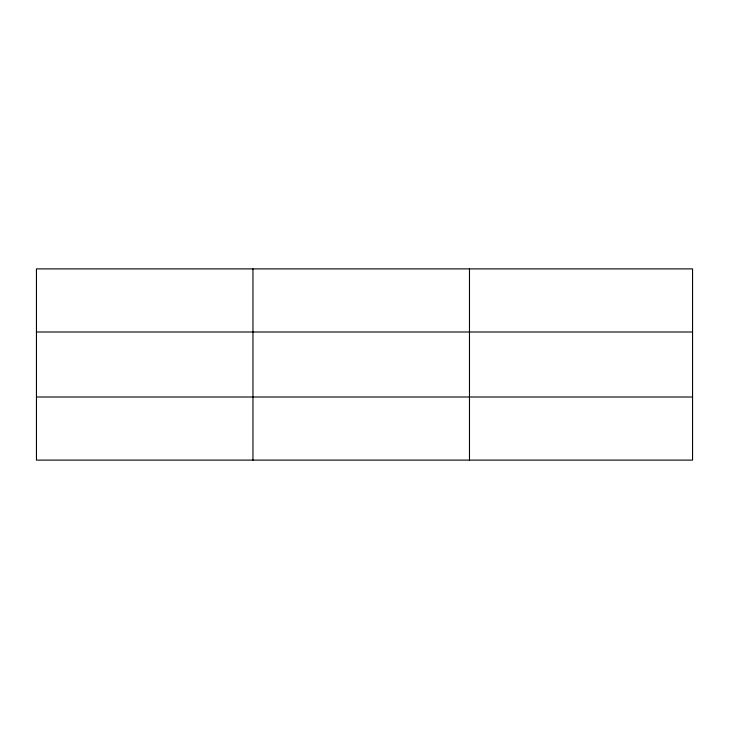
<?xml version="1.0" encoding="UTF-8"?>
<svg xmlns="http://www.w3.org/2000/svg" width="729" height="729" viewBox="0 0 729 729"><rect width="100%" height="100%" fill="white"/><g stroke="black" fill="none" stroke-linecap="round" stroke-linejoin="round"><path stroke-width="1.09" d="M252.963 460.108L252.963 268.892M469.476 460.108L469.476 268.892M692.55 331.996L692.55 268.892L36.45 268.892L36.45 460.108L692.55 460.108L692.55 331.996L36.45 331.996M36.45 397.004L692.55 397.004"/></g></svg>
